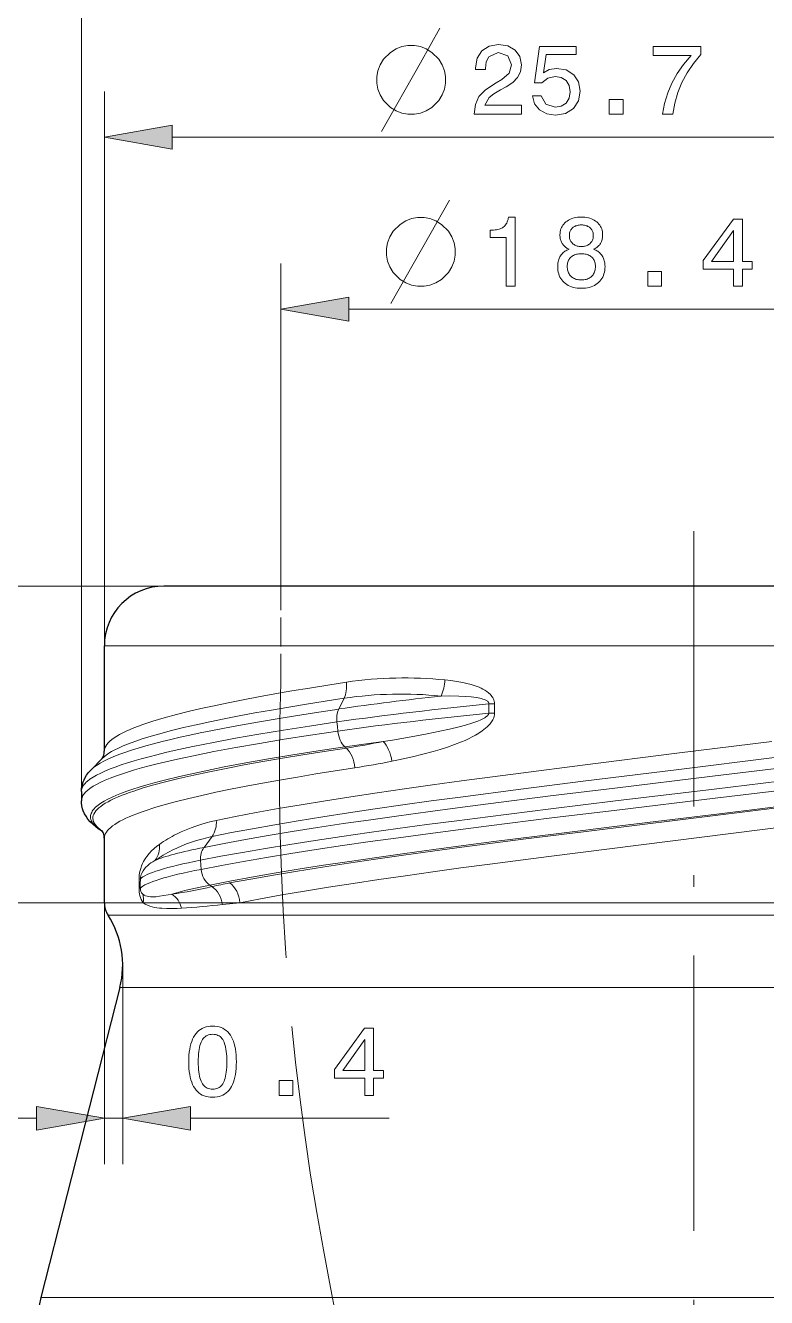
# Model space of a CAD drawing. Extents: x 0 to 420, y 0 to 594.
# Drawn here: x 310.2 to 342.5, y 472.5 to 527.9 of the extents above; entities that cross this region are included whole.
import ezdxf

# ---------------------------------------------------------------- set-up
doc = ezdxf.new("R2010")
doc.units = 0
doc.linetypes.add('DASHDOT', pattern=[18.5, 12, -3, 0.5, -3])
doc.linetypes.add('DASHED', pattern=[15, 12, -3])

msp = doc.modelspace()

# ---------------------------------------------------------------- linework, layer by layer
at = {"lineweight": 13}
for p, q in [((312.641, 494.344), (312.641, 533.226)), ((313.642, 500.901), (313.642, 525.061)), ((316.596, 523.061), (362.088, 523.061)), ((324.296, 515.565), (354.388, 515.565)), ((316.242, 503.501), (273.642, 503.501)), ((316.242, 503.501), (281.128, 503.501)), ((316.242, 503.501), (288.063, 503.501)), ((365.042, 500.901), (316.788, 500.901)), ((319.554, 489.701), (288.063, 489.701)), ((348.507, 489.701), (319.554, 489.701)), ((364.882, 489.158), (316.928, 489.158)), ((364.366, 485.998), (317.381, 485.998)), ((367.817, 472.491), (314.352, 472.491))]:
    msp.add_line(p, q, dxfattribs=at)
at = {"lineweight": 13, "ltscale": 0.351588}
msp.add_line((321.342, 503.501), (321.342, 517.565), dxfattribs=at)
at = {"linetype": 'DASHDOT', "lineweight": 13}
msp.add_line((339.342, 505.898), (339.342, 461.373), dxfattribs=at)
at = {"lineweight": 30, "ltscale": 0.070696}
msp.add_line((319.07, 503.501), (316.242, 503.501), dxfattribs=at)
at = {"lineweight": 30}
msp.add_line((362.442, 503.501), (319.07, 503.501), dxfattribs=at)
at = {"linetype": 'DASHED', "lineweight": 13, "ltscale": 0.105308}
msp.add_line((321.342, 499.289), (321.342, 503.501), dxfattribs=at)
at = {"lineweight": 13, "ltscale": 0.078654}
msp.add_line((316.788, 500.901), (313.642, 500.901), dxfattribs=at)
at = {"lineweight": 30, "ltscale": 0.114937}
msp.add_line((313.642, 496.304), (313.642, 500.901), dxfattribs=at)
at = {"lineweight": 13, "ltscale": 0.013071}
msp.add_line((324.093, 498.61), (323.862, 498.141), dxfattribs=at)
at = {"lineweight": 13, "ltscale": 0.006232}
msp.add_line((330.652, 498.366), (330.403, 498.365), dxfattribs=at)
at = {"lineweight": 13, "ltscale": 0.005021}
msp.add_line((330.403, 498.365), (330.404, 498.164), dxfattribs=at)
at = {"lineweight": 13, "ltscale": 0.00502}
for p, q in [((330.404, 498.164), (330.405, 497.963)), ((315.155, 490.533), (315.155, 490.332))]:
    msp.add_line(p, q, dxfattribs=at)
at = {"lineweight": 13, "ltscale": 0.006233}
msp.add_line((330.655, 497.965), (330.405, 497.963), dxfattribs=at)
at = {"lineweight": 13, "ltscale": 0.005015}
msp.add_line((330.652, 498.366), (330.653, 498.166), dxfattribs=at)
at = {"lineweight": 13, "ltscale": 0.005014}
msp.add_line((330.653, 498.166), (330.655, 497.965), dxfattribs=at)
at = {"lineweight": 13, "ltscale": 0.004987}
msp.add_line((323.781, 497.58), (323.801, 497.381), dxfattribs=at)
at = {"lineweight": 13, "ltscale": 0.004986}
msp.add_line((323.801, 497.381), (323.821, 497.183), dxfattribs=at)
at = {"lineweight": 13, "ltscale": 0.002229}
msp.add_line((324.125, 496.495), (324.192, 496.436), dxfattribs=at)
at = {"lineweight": 30, "ltscale": 0.016968}
msp.add_line((313.542, 495.981), (313.065, 495.497), dxfattribs=at)
at = {"lineweight": 30, "ltscale": 0.005035}
msp.add_line((312.641, 494.545), (312.641, 494.344), dxfattribs=at)
at = {"lineweight": 30, "ltscale": 0.005034}
msp.add_line((312.641, 494.344), (312.641, 494.143), dxfattribs=at)
at = {"lineweight": 30, "ltscale": 0.070287}
msp.add_line((313.642, 489.701), (313.642, 492.512), dxfattribs=at)
at = {"lineweight": 13, "ltscale": 0.014607}
msp.add_line((318.335, 492.58), (317.986, 492.111), dxfattribs=at)
at = {"lineweight": 13, "ltscale": 0.004975}
for p, q in [((317.838, 491.55), (317.852, 491.351)), ((317.852, 491.351), (317.867, 491.153))]:
    msp.add_line(p, q, dxfattribs=at)
at = {"lineweight": 13, "ltscale": 0.005019}
msp.add_line((315.156, 490.734), (315.155, 490.533), dxfattribs=at)
at = {"lineweight": 13, "ltscale": 0.001375}
msp.add_line((315.211, 490.732), (315.156, 490.734), dxfattribs=at)
at = {"lineweight": 13, "ltscale": 0.005025}
for p, q in [((315.211, 490.732), (315.21, 490.531)), ((315.21, 490.531), (315.21, 490.33))]:
    msp.add_line(p, q, dxfattribs=at)
at = {"lineweight": 13, "ltscale": 0.001374}
msp.add_line((315.21, 490.33), (315.155, 490.332), dxfattribs=at)
at = {"lineweight": 13, "ltscale": 0.002807}
msp.add_line((318.241, 490.465), (318.334, 490.403), dxfattribs=at)
at = {"lineweight": 13, "ltscale": 0.284917}
msp.add_line((313.642, 489.701), (313.642, 478.304), dxfattribs=at)
at = {"lineweight": 13, "ltscale": 0.042239}
msp.add_line((315.332, 489.701), (313.642, 489.701), dxfattribs=at)
at = {"lineweight": 13, "ltscale": 0.00415}
msp.add_line((316.585, 490.076), (316.423, 490.043), dxfattribs=at)
at = {"lineweight": 13, "ltscale": 0.019123}
msp.add_line((318.793, 489.622), (319.554, 489.701), dxfattribs=at)
at = {"lineweight": 13, "ltscale": 0.078164}
msp.add_line((316.928, 489.158), (313.802, 489.158), dxfattribs=at)
at = {"lineweight": 13, "ltscale": 0.004728}
msp.add_line((317.005, 489.459), (316.816, 489.45), dxfattribs=at)
at = {"lineweight": 13, "ltscale": 0.217094}
msp.add_line((314.442, 486.988), (314.442, 478.304), dxfattribs=at)
at = {"lineweight": 30, "ltscale": 0.348514}
msp.add_line((314.317, 485.998), (310.866, 472.491), dxfattribs=at)
at = {"lineweight": 13, "ltscale": 0.076586}
msp.add_line((317.381, 485.998), (314.317, 485.998), dxfattribs=at)
at = {"lineweight": 13, "ltscale": 0.05114}
msp.add_line((308.642, 480.304), (310.688, 480.304), dxfattribs=at)
at = {"lineweight": 13, "ltscale": 0.02}
msp.add_line((313.642, 480.304), (314.442, 480.304), dxfattribs=at)
at = {"lineweight": 13, "ltscale": 0.216573}
msp.add_line((317.396, 480.304), (326.059, 480.304), dxfattribs=at)
at = {"lineweight": 13, "ltscale": 0.087148}
msp.add_line((314.352, 472.491), (310.866, 472.491), dxfattribs=at)
at = {"lineweight": 13}
for points in [[(325.717, 523.311), (327.417, 526.311), (328.267, 527.811)], [(326.138, 515.815), (327.838, 518.815), (328.688, 520.315)], [(324.198, 499.312), (323.378, 499.184), (322.584, 499.056), (321.816, 498.928), (321.077, 498.8), (320.368, 498.671), (319.689, 498.543), (319.042, 498.415), (318.427, 498.287), (317.846, 498.159), (317.299, 498.031), (316.788, 497.903)], [(328.492, 499.411), (328.751, 499.384), (329.013, 499.347), (329.275, 499.299), (329.45, 499.259), (329.626, 499.212), (329.801, 499.156), (329.976, 499.088), (330.062, 499.049), (330.148, 499.006), (330.232, 498.957), (330.314, 498.903), (330.394, 498.841), (330.47, 498.771), (330.506, 498.731), (330.539, 498.689), (330.571, 498.642), (330.598, 498.593), (330.621, 498.54), (330.638, 498.484), (330.648, 498.426), (330.652, 498.366)], [(324.093, 498.61), (323.262, 498.482), (322.456, 498.354), (321.678, 498.226), (320.928, 498.098), (320.208, 497.969), (319.519, 497.841), (318.862, 497.713), (318.237, 497.585), (317.647, 497.457), (317.091, 497.329), (316.571, 497.201)], [(328.319, 498.708), (328.707, 498.712), (329.095, 498.706), (329.405, 498.69), (329.635, 498.669), (329.86, 498.639), (330.006, 498.611), (330.077, 498.594), (330.146, 498.574), (330.211, 498.551), (330.272, 498.524), (330.326, 498.493), (330.349, 498.475), (330.37, 498.455), (330.385, 498.435), (330.397, 498.412), (330.403, 498.389), (330.403, 498.365)], [(323.862, 498.141), (322.62, 497.952), (321.436, 497.763), (320.315, 497.573), (319.261, 497.384), (318.278, 497.195), (317.823, 497.102), (317.369, 497.006), (316.952, 496.914), (316.536, 496.817), (316.16, 496.725), (315.784, 496.628), (315.448, 496.537), (315.114, 496.44), (314.82, 496.348), (314.528, 496.251), (314.277, 496.16), (314.029, 496.062), (313.822, 495.972), (313.618, 495.874), (313.454, 495.785), (313.296, 495.685), (313.176, 495.597), (313.119, 495.548), (313.065, 495.497)], [(316.788, 497.903), (316.251, 497.758), (315.762, 497.612), (315.542, 497.541), (315.322, 497.467), (315.126, 497.396), (314.932, 497.321), (314.761, 497.251), (314.592, 497.176), (314.446, 497.106), (314.303, 497.03), (314.182, 496.961), (314.066, 496.885), (313.971, 496.815), (313.881, 496.74), (313.811, 496.67), (313.748, 496.594), (313.703, 496.524), (313.669, 496.449), (313.649, 496.377), (313.642, 496.304)], [(330.405, 497.963), (330.398, 497.932), (330.383, 497.903), (330.364, 497.877), (330.338, 497.848), (330.278, 497.8), (330.225, 497.764), (330.17, 497.732), (330.05, 497.673), (329.924, 497.619), (329.794, 497.569), (329.66, 497.523), (329.388, 497.439), (329.112, 497.364), (328.693, 497.261), (328.273, 497.169), (327.713, 497.057), (327.019, 496.93), (326.199, 496.79), (325.796, 496.725)], [(330.655, 497.965), (330.65, 497.893), (330.636, 497.823), (330.614, 497.754), (330.571, 497.663), (330.518, 497.578), (330.459, 497.502), (330.396, 497.431), (330.33, 497.366), (330.261, 497.305), (330.119, 497.195), (329.973, 497.096), (329.823, 497.006), (329.672, 496.923), (329.52, 496.847), (329.366, 496.776), (329.212, 496.709), (328.904, 496.588), (328.595, 496.479), (328.286, 496.38), (327.979, 496.29), (327.522, 496.167), (327.069, 496.057), (326.472, 495.926), (326.177, 495.866)], [(323.781, 497.58), (322.592, 497.401), (321.456, 497.222), (320.376, 497.043), (319.355, 496.864), (318.397, 496.685), (317.505, 496.507), (317.093, 496.419), (316.682, 496.328), (316.305, 496.241), (315.929, 496.149), (315.589, 496.062), (315.25, 495.971), (314.947, 495.884), (314.646, 495.793), (314.381, 495.706), (314.119, 495.614), (313.893, 495.528), (313.67, 495.436), (313.484, 495.351), (313.301, 495.258), (313.154, 495.173), (313.013, 495.08), (312.906, 494.996), (312.855, 494.95), (312.807, 494.901), (312.771, 494.86), (312.738, 494.817), (312.708, 494.772), (312.683, 494.723), (312.661, 494.666), (312.647, 494.607), (312.641, 494.545)], [(323.821, 497.183), (322.628, 497.004), (321.488, 496.824), (320.404, 496.645), (319.38, 496.466), (318.419, 496.287), (317.524, 496.108), (317.11, 496.02), (316.697, 495.929), (316.319, 495.841), (315.942, 495.75), (315.6, 495.663), (315.26, 495.571), (314.956, 495.484), (314.654, 495.392), (314.388, 495.306), (314.124, 495.213), (313.898, 495.128), (313.674, 495.035), (313.487, 494.95), (313.304, 494.856), (313.156, 494.772), (313.014, 494.678), (312.906, 494.594), (312.856, 494.548), (312.807, 494.499), (312.771, 494.458), (312.738, 494.415), (312.708, 494.369), (312.683, 494.321), (312.66, 494.264), (312.646, 494.204), (312.641, 494.142)], [(316.572, 497.201), (315.999, 497.048), (315.739, 496.974), (315.48, 496.896), (315.247, 496.821), (315.016, 496.743), (314.81, 496.669), (314.607, 496.59), (314.429, 496.516), (314.254, 496.438), (314.105, 496.364), (313.958, 496.285), (313.837, 496.212), (313.72, 496.132), (313.627, 496.06), (313.541, 495.98)], [(324.125, 496.495), (322.967, 496.319), (321.859, 496.143), (320.804, 495.967), (319.806, 495.791), (318.867, 495.615), (317.99, 495.439), (317.178, 495.263), (316.806, 495.177), (316.434, 495.087), (316.096, 495.001), (315.759, 494.911), (315.456, 494.826), (315.155, 494.736), (314.889, 494.65), (314.625, 494.56), (314.396, 494.475), (314.169, 494.384), (313.977, 494.3), (313.789, 494.209), (313.635, 494.125), (313.486, 494.034), (313.369, 493.951), (313.26, 493.858), (313.181, 493.775), (313.146, 493.73), (313.114, 493.683), (313.089, 493.638), (313.068, 493.592), (313.055, 493.55), (313.045, 493.507), (313.041, 493.449), (313.044, 493.39), (313.056, 493.332), (313.07, 493.291), (313.088, 493.252), (313.115, 493.203), (313.146, 493.157), (313.184, 493.109), (313.225, 493.064), (313.315, 492.981), (313.435, 492.889), (313.562, 492.806)], [(324.192, 496.436), (323.229, 496.29), (322.299, 496.143), (321.405, 495.996), (320.549, 495.85), (319.733, 495.703), (318.958, 495.556), (318.226, 495.41), (317.538, 495.263), (316.896, 495.117), (316.301, 494.97)], [(318.522, 493.282), (319.365, 493.455), (320.265, 493.627), (321.221, 493.8), (322.229, 493.972), (323.287, 494.145), (324.391, 494.318), (325.539, 494.49), (326.726, 494.662), (327.949, 494.835), (329.206, 495.007), (331.802, 495.351), (334.485, 495.695), (338.604, 496.211), (342.741, 496.728)], [(344.385, 495.728), (340.148, 495.212), (335.89, 494.696), (333.094, 494.353), (330.369, 494.008), (329.043, 493.836), (327.746, 493.664), (326.482, 493.492), (325.256, 493.319), (324.069, 493.147), (322.927, 492.975), (321.831, 492.802), (320.787, 492.629), (319.796, 492.457), (318.861, 492.284), (317.986, 492.111)], [(318.335, 492.58), (319.19, 492.753), (320.104, 492.925), (321.074, 493.098), (322.097, 493.271), (323.17, 493.443), (324.29, 493.616), (325.453, 493.788), (326.656, 493.96), (327.895, 494.133), (329.168, 494.305), (331.796, 494.649), (334.512, 494.993), (338.679, 495.509), (342.863, 496.026)], [(324.564, 495.578), (323.701, 495.444), (322.865, 495.311), (322.058, 495.178), (321.28, 495.044), (320.535, 494.911), (319.821, 494.778), (319.142, 494.644), (318.498, 494.511), (317.891, 494.378), (317.32, 494.245), (316.788, 494.111)], [(344.497, 495.167), (340.224, 494.651), (335.928, 494.135), (333.106, 493.791), (330.354, 493.447), (329.015, 493.275), (327.705, 493.103), (326.429, 492.93), (325.189, 492.758), (323.99, 492.586), (322.835, 492.413), (321.728, 492.241), (320.671, 492.068), (319.669, 491.895), (318.723, 491.723), (317.838, 491.55)], [(313.539, 492.827), (313.454, 492.891), (313.372, 492.961), (313.308, 493.025), (313.25, 493.095), (313.208, 493.159), (313.174, 493.229), (313.154, 493.295), (313.144, 493.363), (313.146, 493.43), (313.16, 493.497), (313.186, 493.566), (313.221, 493.63), (313.272, 493.7), (313.329, 493.764), (313.403, 493.834), (313.482, 493.898), (313.579, 493.968), (313.68, 494.032), (313.801, 494.102), (313.924, 494.166), (314.067, 494.235), (314.212, 494.3), (314.377, 494.369), (314.544, 494.434), (314.731, 494.503), (314.92, 494.568), (315.338, 494.702), (315.799, 494.836), (316.301, 494.97)], [(344.546, 494.77), (340.273, 494.254), (335.977, 493.738), (333.154, 493.394), (330.401, 493.05), (329.061, 492.878), (327.75, 492.706), (326.472, 492.534), (325.231, 492.361), (324.031, 492.189), (322.874, 492.016), (321.765, 491.844), (320.707, 491.671), (319.702, 491.498), (318.755, 491.326), (317.867, 491.153)], [(313.642, 492.512), (313.648, 492.58), (313.664, 492.646), (313.693, 492.714), (313.731, 492.779), (313.784, 492.848), (313.842, 492.912), (313.918, 492.981), (313.998, 493.045), (314.096, 493.114), (314.198, 493.178), (314.318, 493.247), (314.441, 493.312), (314.583, 493.38), (314.727, 493.445), (314.891, 493.513), (315.056, 493.578), (315.241, 493.646), (315.427, 493.711), (315.84, 493.845), (316.294, 493.978), (316.788, 494.111)], [(344.555, 494.082), (340.348, 493.566), (336.115, 493.051), (333.333, 492.707), (330.618, 492.363), (329.296, 492.191), (328.003, 492.018), (326.742, 491.846), (325.517, 491.674), (324.332, 491.501), (323.19, 491.329), (322.095, 491.156), (321.049, 490.984), (320.056, 490.811), (319.119, 490.638), (318.241, 490.465)], [(343.092, 493.843), (338.863, 493.325), (334.646, 492.807), (331.896, 492.462), (329.232, 492.116), (327.942, 491.943), (326.685, 491.771), (325.464, 491.598), (324.284, 491.425), (323.148, 491.252), (322.058, 491.079), (321.019, 490.906), (320.034, 490.733), (319.104, 490.56)], [(343.709, 493.058), (339.687, 492.555), (335.657, 492.052), (333.015, 491.717), (330.441, 491.381), (329.189, 491.213), (327.965, 491.045), (326.771, 490.877), (325.612, 490.709), (324.491, 490.541), (323.411, 490.373), (322.374, 490.205), (321.383, 490.037), (320.443, 489.869), (319.554, 489.701)], [(316.044, 492.243), (315.928, 492.158), (315.814, 492.065), (315.704, 491.962), (315.598, 491.849), (315.496, 491.721), (315.447, 491.65), (315.399, 491.575), (315.352, 491.492), (315.308, 491.402), (315.265, 491.302), (315.226, 491.189), (315.192, 491.06), (315.166, 490.908), (315.158, 490.821), (315.156, 490.734)], [(315.84, 491.54), (315.754, 491.488), (315.671, 491.433), (315.593, 491.375), (315.52, 491.313), (315.451, 491.245), (315.386, 491.172), (315.327, 491.089), (315.275, 490.993), (315.251, 490.936), (315.232, 490.877), (315.217, 490.806), (315.211, 490.732)], [(316.423, 490.043), (316.232, 490.008), (316.051, 489.979), (315.882, 489.96), (315.802, 489.955), (315.722, 489.953), (315.647, 489.956), (315.573, 489.965), (315.503, 489.979), (315.435, 490.001), (315.371, 490.032), (315.314, 490.072)], [(316.816, 489.45), (316.588, 489.443), (316.365, 489.444), (316.146, 489.455), (316.039, 489.465), (315.932, 489.479), (315.827, 489.498), (315.723, 489.522), (315.62, 489.554), (315.52, 489.593), (315.423, 489.642), (315.332, 489.701)]]:
    msp.add_lwpolyline(points, dxfattribs=at)
for points in [[(327.167, 527.061), (326.867, 527.061), (326.617, 527.011), (326.367, 526.911), (326.117, 526.761), (325.817, 526.461), (325.667, 526.211), (325.567, 525.961), (325.517, 525.711), (325.517, 525.411), (325.567, 525.161), (325.667, 524.911), (325.817, 524.661), (326.117, 524.361), (326.367, 524.211), (326.617, 524.111), (326.867, 524.061), (327.167, 524.061), (327.417, 524.111), (327.667, 524.211), (327.917, 524.361), (328.217, 524.661), (328.367, 524.911), (328.467, 525.161), (328.517, 525.411), (328.517, 525.711), (328.467, 525.961), (328.367, 526.211), (328.217, 526.461), (327.917, 526.761), (327.667, 526.911), (327.417, 527.011)], [(329.765, 524.061), (329.765, 524.074), (329.817, 524.49), (329.973, 524.831), (330.265, 525.134), (330.724, 525.433), (330.967, 525.572), (331.286, 525.854), (331.387, 526.221), (331.231, 526.609), (330.815, 526.757), (330.406, 526.569), (330.294, 526.346), (330.256, 526.053), (330.256, 526.017), (329.822, 526.017), (329.822, 526.079), (329.889, 526.503), (330.093, 526.828), (330.412, 527.035), (330.828, 527.104), (331.23, 527.043), (331.547, 526.858), (331.753, 526.573), (331.822, 526.21), (331.781, 525.919), (331.658, 525.667), (331.452, 525.449), (331.16, 525.263), (330.919, 525.134), (330.622, 524.955), (330.422, 524.793), (330.224, 524.452), (331.822, 524.452), (331.822, 524.061)], [(332.3, 524.868), (332.691, 524.868), (332.885, 524.498), (333.288, 524.365), (333.558, 524.411), (333.77, 524.55), (333.906, 524.765), (333.952, 525.038), (333.907, 525.315), (333.772, 525.53), (333.561, 525.667), (333.288, 525.713), (332.971, 525.643), (332.72, 525.434), (332.387, 525.434), (332.616, 527.017), (334.213, 527.017), (334.213, 526.67), (332.9, 526.67), (332.781, 525.866), (333.037, 526.011), (333.358, 526.061), (333.776, 525.993), (334.104, 525.788), (334.316, 525.472), (334.387, 525.072), (334.312, 524.646), (334.089, 524.309), (333.746, 524.09), (333.313, 524.017), (332.926, 524.076), (332.61, 524.252), (332.393, 524.523)], [(337.978, 524.061), (338.066, 524.537), (338.201, 524.99), (338.381, 525.421), (338.611, 525.835), (338.892, 526.236), (339.226, 526.626), (337.561, 526.626), (337.561, 527.017), (339.648, 527.017), (339.648, 526.661), (339.325, 526.277), (339.05, 525.874), (338.822, 525.451), (338.641, 525.009), (338.508, 524.546), (338.421, 524.061)], [(335.648, 524.061), (335.648, 524.713), (336.256, 524.713), (336.256, 524.061)], [(316.596, 523.582), (313.642, 523.061), (316.596, 522.54)], [(327.588, 519.565), (327.288, 519.565), (327.038, 519.515), (326.788, 519.415), (326.538, 519.265), (326.238, 518.965), (326.088, 518.715), (325.988, 518.465), (325.938, 518.215), (325.938, 517.915), (325.988, 517.665), (326.088, 517.415), (326.238, 517.165), (326.538, 516.865), (326.788, 516.715), (327.038, 516.615), (327.288, 516.565), (327.588, 516.565), (327.838, 516.615), (328.088, 516.715), (328.338, 516.865), (328.638, 517.165), (328.788, 517.415), (328.888, 517.665), (328.938, 517.915), (328.938, 518.215), (328.888, 518.465), (328.788, 518.715), (328.638, 518.965), (328.338, 519.265), (328.088, 519.415), (327.838, 519.515)], [(331.161, 516.565), (331.161, 518.698), (330.461, 518.698), (330.461, 519.004), (330.536, 519.006), (330.607, 519.011), (330.674, 519.019), (330.738, 519.03), (330.797, 519.042), (330.852, 519.058), (330.904, 519.076), (330.951, 519.097), (330.995, 519.12), (331.034, 519.146), (331.07, 519.175), (331.103, 519.207), (331.133, 519.243), (331.16, 519.281), (331.184, 519.323), (331.206, 519.369), (331.224, 519.417), (331.239, 519.47), (331.251, 519.525), (331.26, 519.583), (331.553, 519.583), (331.553, 516.565)], [(333.899, 518.179), (333.861, 518.198), (333.824, 518.218), (333.789, 518.24), (333.757, 518.262), (333.726, 518.286), (333.697, 518.312), (333.67, 518.338), (333.646, 518.366), (333.623, 518.396), (333.602, 518.426), (333.583, 518.458), (333.566, 518.491), (333.552, 518.526), (333.539, 518.562), (333.528, 518.6), (333.519, 518.639), (333.512, 518.68), (333.507, 518.722), (333.504, 518.765), (333.503, 518.81), (333.506, 518.877), (333.513, 518.942), (333.526, 519.004), (333.544, 519.064), (333.568, 519.121), (333.596, 519.176), (333.63, 519.228), (333.668, 519.277), (333.712, 519.324), (333.761, 519.368), (333.814, 519.409), (333.871, 519.446), (333.93, 519.478), (333.993, 519.506), (334.059, 519.53), (334.128, 519.549), (334.2, 519.564), (334.275, 519.575), (334.353, 519.581), (334.435, 519.583), (334.517, 519.581), (334.595, 519.575), (334.671, 519.564), (334.743, 519.549), (334.812, 519.53), (334.878, 519.506), (334.94, 519.478), (334.999, 519.446), (335.056, 519.409), (335.108, 519.368), (335.157, 519.324), (335.201, 519.277), (335.239, 519.228), (335.272, 519.176), (335.3, 519.121), (335.324, 519.064), (335.341, 519.004), (335.354, 518.942), (335.362, 518.877), (335.365, 518.81), (335.364, 518.765), (335.361, 518.721), (335.356, 518.679), (335.349, 518.638), (335.34, 518.598), (335.33, 518.561), (335.317, 518.524), (335.302, 518.489), (335.286, 518.456), (335.268, 518.424), (335.247, 518.393), (335.225, 518.364), (335.2, 518.336), (335.173, 518.31), (335.145, 518.285), (335.114, 518.261), (335.081, 518.239), (335.046, 518.218), (335.009, 518.198), (334.97, 518.179), (335.018, 518.16), (335.064, 518.138), (335.107, 518.115), (335.148, 518.089), (335.187, 518.062), (335.223, 518.032), (335.256, 518.001), (335.287, 517.968), (335.316, 517.932), (335.342, 517.895), (335.366, 517.856), (335.388, 517.815), (335.406, 517.772), (335.423, 517.727), (335.436, 517.681), (335.448, 517.633), (335.457, 517.584), (335.463, 517.533), (335.467, 517.479), (335.468, 517.425), (335.465, 517.34), (335.457, 517.259), (335.443, 517.181), (335.423, 517.107), (335.398, 517.036), (335.367, 516.969), (335.331, 516.905), (335.289, 516.845), (335.242, 516.788), (335.188, 516.735), (335.131, 516.686), (335.069, 516.643), (335.003, 516.604), (334.934, 516.571), (334.86, 516.542), (334.783, 516.519), (334.702, 516.501), (334.617, 516.488), (334.528, 516.481), (334.435, 516.478), (334.342, 516.481), (334.253, 516.488), (334.168, 516.501), (334.087, 516.519), (334.009, 516.542), (333.936, 516.571), (333.867, 516.604), (333.801, 516.643), (333.74, 516.686), (333.682, 516.735), (333.629, 516.788), (333.582, 516.845), (333.54, 516.905), (333.504, 516.969), (333.473, 517.036), (333.448, 517.107), (333.429, 517.181), (333.415, 517.259), (333.407, 517.34), (333.404, 517.425), (333.405, 517.479), (333.409, 517.533), (333.415, 517.584), (333.424, 517.633), (333.435, 517.681), (333.449, 517.727), (333.465, 517.772), (333.484, 517.815), (333.505, 517.856), (333.529, 517.895), (333.556, 517.932), (333.584, 517.968), (333.615, 518.001), (333.649, 518.032), (333.685, 518.062), (333.723, 518.089), (333.763, 518.115), (333.806, 518.138), (333.852, 518.16)], [(341.069, 516.565), (341.069, 517.307), (339.752, 517.307), (339.752, 517.686), (341.065, 519.497), (341.457, 519.497), (341.457, 517.652), (341.885, 517.652), (341.885, 517.307), (341.457, 517.307), (341.457, 516.565)], [(333.914, 518.776), (333.915, 518.734), (333.92, 518.693), (333.927, 518.655), (333.937, 518.617), (333.95, 518.582), (333.965, 518.548), (333.984, 518.516), (334.005, 518.486), (334.029, 518.457), (334.056, 518.43), (334.086, 518.405), (334.117, 518.383), (334.15, 518.364), (334.185, 518.347), (334.222, 518.332), (334.261, 518.32), (334.302, 518.311), (334.344, 518.305), (334.389, 518.301), (334.435, 518.3), (334.481, 518.301), (334.526, 518.305), (334.569, 518.311), (334.61, 518.32), (334.649, 518.332), (334.686, 518.347), (334.721, 518.364), (334.755, 518.383), (334.786, 518.405), (334.815, 518.43), (334.842, 518.457), (334.867, 518.486), (334.888, 518.516), (334.906, 518.548), (334.922, 518.582), (334.935, 518.617), (334.945, 518.655), (334.952, 518.693), (334.956, 518.734), (334.958, 518.776), (334.956, 518.818), (334.952, 518.858), (334.945, 518.897), (334.935, 518.933), (334.923, 518.968), (334.908, 519.001), (334.889, 519.032), (334.869, 519.061), (334.845, 519.089), (334.818, 519.114), (334.79, 519.138), (334.759, 519.159), (334.726, 519.177), (334.69, 519.193), (334.653, 519.207), (334.614, 519.218), (334.572, 519.227), (334.528, 519.233), (334.483, 519.237), (334.435, 519.238), (334.387, 519.237), (334.342, 519.233), (334.299, 519.227), (334.257, 519.218), (334.218, 519.207), (334.181, 519.193), (334.146, 519.177), (334.113, 519.159), (334.082, 519.138), (334.053, 519.114), (334.027, 519.089), (334.003, 519.061), (333.982, 519.032), (333.964, 519.001), (333.949, 518.968), (333.936, 518.933), (333.927, 518.897), (333.92, 518.858), (333.915, 518.818)], [(340.114, 517.652), (341.069, 517.652), (341.069, 518.995)], [(333.819, 517.433), (333.821, 517.379), (333.826, 517.328), (333.834, 517.279), (333.846, 517.232), (333.861, 517.188), (333.879, 517.146), (333.9, 517.106), (333.925, 517.068), (333.953, 517.033), (333.985, 517), (334.019, 516.97), (334.056, 516.943), (334.095, 516.919), (334.136, 516.898), (334.18, 516.88), (334.226, 516.866), (334.275, 516.855), (334.326, 516.847), (334.379, 516.842), (334.435, 516.841), (334.491, 516.842), (334.545, 516.847), (334.596, 516.855), (334.645, 516.866), (334.691, 516.88), (334.735, 516.898), (334.777, 516.919), (334.816, 516.943), (334.853, 516.97), (334.887, 517), (334.918, 517.033), (334.947, 517.068), (334.971, 517.106), (334.993, 517.146), (335.011, 517.188), (335.026, 517.232), (335.038, 517.279), (335.046, 517.328), (335.051, 517.379), (335.052, 517.433), (335.051, 517.483), (335.046, 517.531), (335.038, 517.577), (335.026, 517.62), (335.011, 517.662), (334.993, 517.701), (334.972, 517.738), (334.947, 517.773), (334.919, 517.806), (334.888, 517.837), (334.854, 517.865), (334.817, 517.89), (334.778, 517.913), (334.737, 517.932), (334.693, 517.948), (334.646, 517.962), (334.597, 517.972), (334.545, 517.979), (334.491, 517.984), (334.435, 517.985), (334.379, 517.984), (334.325, 517.979), (334.274, 517.972), (334.225, 517.962), (334.179, 517.948), (334.135, 517.932), (334.093, 517.913), (334.054, 517.89), (334.018, 517.865), (333.984, 517.837), (333.952, 517.806), (333.924, 517.773), (333.9, 517.738), (333.878, 517.701), (333.86, 517.662), (333.846, 517.62), (333.834, 517.577), (333.826, 517.531), (333.821, 517.483)], [(337.336, 516.565), (337.336, 517.208), (337.932, 517.208), (337.932, 516.565)], [(324.296, 516.085), (321.342, 515.565), (324.296, 515.044)], [(317.32, 482.767), (317.323, 482.916), (317.331, 483.057), (317.344, 483.191), (317.363, 483.318), (317.387, 483.438), (317.416, 483.55), (317.45, 483.655), (317.49, 483.752), (317.535, 483.843), (317.586, 483.926), (317.641, 484.001), (317.702, 484.069), (317.767, 484.129), (317.837, 484.18), (317.912, 484.224), (317.992, 484.26), (318.077, 484.288), (318.166, 484.307), (318.26, 484.319), (318.36, 484.323), (318.46, 484.319), (318.555, 484.308), (318.645, 484.288), (318.729, 484.26), (318.809, 484.225), (318.884, 484.181), (318.954, 484.13), (319.019, 484.071), (319.079, 484.004), (319.134, 483.929), (319.184, 483.846), (319.229, 483.756), (319.268, 483.659), (319.302, 483.554), (319.331, 483.442), (319.355, 483.322), (319.373, 483.194), (319.386, 483.059), (319.394, 482.917), (319.397, 482.767), (319.394, 482.618), (319.386, 482.476), (319.373, 482.342), (319.355, 482.215), (319.331, 482.095), (319.302, 481.983), (319.268, 481.879), (319.229, 481.782), (319.184, 481.692), (319.134, 481.61), (319.079, 481.536), (319.019, 481.469), (318.954, 481.41), (318.884, 481.359), (318.809, 481.316), (318.729, 481.281), (318.645, 481.253), (318.555, 481.234), (318.46, 481.222), (318.36, 481.218), (318.26, 481.222), (318.166, 481.234), (318.077, 481.253), (317.992, 481.281), (317.912, 481.316), (317.837, 481.36), (317.767, 481.411), (317.702, 481.47), (317.641, 481.537), (317.586, 481.612), (317.535, 481.695), (317.49, 481.784), (317.45, 481.882), (317.416, 481.986), (317.387, 482.098), (317.363, 482.217), (317.344, 482.344), (317.331, 482.478), (317.323, 482.619)], [(324.994, 481.304), (324.994, 482.046), (323.677, 482.046), (323.677, 482.426), (324.99, 484.237), (325.382, 484.237), (325.382, 482.392), (325.81, 482.392), (325.81, 482.046), (325.382, 482.046), (325.382, 481.304)], [(317.733, 482.767), (317.735, 482.647), (317.74, 482.533), (317.747, 482.425), (317.758, 482.325), (317.771, 482.231), (317.788, 482.143), (317.808, 482.062), (317.831, 481.988), (317.856, 481.921), (317.885, 481.86), (317.917, 481.805), (317.953, 481.756), (317.992, 481.713), (318.034, 481.676), (318.08, 481.644), (318.129, 481.618), (318.181, 481.598), (318.237, 481.584), (318.297, 481.575), (318.36, 481.572), (318.423, 481.575), (318.482, 481.583), (318.539, 481.598), (318.591, 481.618), (318.64, 481.643), (318.686, 481.675), (318.728, 481.712), (318.766, 481.754), (318.801, 481.803), (318.833, 481.857), (318.861, 481.917), (318.886, 481.984), (318.909, 482.058), (318.928, 482.139), (318.944, 482.227), (318.958, 482.321), (318.968, 482.422), (318.976, 482.531), (318.98, 482.646), (318.982, 482.767), (318.98, 482.89), (318.976, 483.005), (318.968, 483.113), (318.958, 483.215), (318.944, 483.31), (318.928, 483.398), (318.909, 483.479), (318.886, 483.553), (318.861, 483.62), (318.833, 483.68), (318.801, 483.734), (318.766, 483.783), (318.728, 483.825), (318.686, 483.862), (318.64, 483.894), (318.591, 483.919), (318.539, 483.939), (318.482, 483.954), (318.423, 483.962), (318.36, 483.965), (318.297, 483.962), (318.237, 483.953), (318.181, 483.939), (318.129, 483.919), (318.08, 483.893), (318.034, 483.861), (317.992, 483.824), (317.953, 483.781), (317.917, 483.732), (317.885, 483.677), (317.856, 483.616), (317.831, 483.549), (317.808, 483.474), (317.788, 483.393), (317.771, 483.306), (317.758, 483.212), (317.747, 483.111), (317.74, 483.003), (317.735, 482.888)], [(324.039, 482.392), (324.994, 482.392), (324.994, 483.735)], [(321.261, 481.304), (321.261, 481.947), (321.857, 481.947), (321.857, 481.304)], [(310.688, 479.783), (313.642, 480.304), (310.688, 480.825)], [(317.396, 480.825), (314.442, 480.304), (317.396, 479.783)]]:
    msp.add_lwpolyline(points, close=True, dxfattribs=at)
at = {"lineweight": 30}
for points in [[(312.641, 494.545), (312.648, 494.667), (312.664, 494.777), (312.687, 494.871), (312.718, 494.967), (312.757, 495.062), (312.806, 495.158), (312.865, 495.253), (312.957, 495.377), (313.065, 495.497)], [(313.558, 492.808), (313.378, 492.926), (313.25, 493.022), (313.134, 493.122), (313.024, 493.231), (312.926, 493.348), (312.843, 493.465), (312.782, 493.572), (312.725, 493.698), (312.693, 493.791), (312.661, 493.924), (312.644, 494.056), (312.641, 494.143)]]:
    msp.add_lwpolyline(points, dxfattribs=at)
for centre, radius, start, end in [((316.242, 500.901), 2.6, 90, 180), ((313.116, 496.287), 0.525, 324.0617, 1.7728), ((313.117, 492.529), 0.524, 358.237, 35.9832), ((314.642, 489.701), 1, 180.0018, 212.8581), ((310.442, 486.988), 4, 345.6674, 32.8599), ((314.742, 471.501), 4, 165.6674, 244.1581)]:
    msp.add_arc(centre, radius, start, end, dxfattribs=at)
at = {"linetype": 'DASHED', "lineweight": 13}
for centre, radius, start, end in [((435.905, 495.422), 114.628, 178.06671, 191.31245), ((286.242, 465.482), 38, 0, 11.3124)]:
    msp.add_arc(centre, radius, start, end, dxfattribs=at)
at = {"lineweight": 13}
for centre, radius, start, end in [((326.739, 481.601), 17.895, 84.3786, 98.161), ((326.522, 499.516), 1.972, 335.7722, 356.9506), ((344.643, 352.26), 147.355, 96.36032, 98.1071), ((326.589, 481.476), 17.317, 84.2686, 98.2888), ((324.841, 497.719), 1.068, 156.6796, 187.486), ((346.893, 330.561), 168.612, 95.61229, 97.87838), ((347.061, 328.877), 169.903, 95.62575, 97.86184), ((342.327, 370.167), 127.633, 97.44189, 98.19885), ((317.661, 537.291), 41.374, 279.0821, 281.339), ((318.033, 536.688), 41.626, 279.0276, 281.2824), ((319.903, 486.432), 6.987, 101.3847, 116.4754), ((317.469, 493.184), 1.057, 325.1245, 5.3531), ((319.548, 487.205), 6.137, 116.721, 124.8075), ((319.762, 485.586), 7.138, 101.5349, 116.3264), ((319.489, 486.186), 6.479, 116.5107, 124.2676), ((315.161, 492.115), 0.891, 319.7729, 8.2919), ((318.678, 491.631), 0.843, 145.2689, 185.5431), ((316.261, 490.297), 1.106, 178.1793, 212.664), ((315.524, 490.304), 0.314, 175.2021, 227.7618), ((321.684, 472.016), 18.767, 100.5722, 105.7655), ((314.463, 506.167), 16.231, 277.5142, 283.7961), ((325.274, 458.354), 32.792, 100.8446, 102.2186), ((314.545, 489.85), 0.8, 349.2543, 16.1191), ((315.998, 489.229), 1.032, 12.884, 55.2588), ((314.899, 522.141), 32.75, 273.6873, 276.8284)]:
    msp.add_arc(centre, radius, start, end, dxfattribs=at)
for centre, major_axis, ratio, start_param, end_param in [((323.608, 499.312), (0.147, -0.989), 0.585091, 0.699067, 1.484246), ((324.291, 497.183), (0.122, -0.791), 0.583284, 4.622885, 5.670082), ((323.991, 495.579), (0.149, -0.988), 0.570022, 1.483462, 2.52952), ((325.664, 495.866), (0.188, -0.982), 0.505515, 1.474583, 2.530162), ((328.881, 492.112), (13.489, 0.936), 0.093602, 2.504475, 2.876494), ((328.89, 491.551), (13.733, 0.942), 0.091628, 2.49983, 3.046939), ((328.892, 491.155), (13.736, 0.947), 0.091365, 2.496237, 3.047109), ((318.514, 491.153), (0.166, -0.783), 0.802821, 4.543986, 5.591183), ((317.997, 489.545), (0.213, -0.976), 0.798567, 1.476451, 2.444112), ((318.784, 489.701), (0.185, -0.983), 0.7645, 1.428223, 2.473495)]:
    msp.add_ellipse(centre, major_axis=major_axis, ratio=ratio, start_param=start_param, end_param=end_param, dxfattribs=at)
for points in [[(316.596, 523.582), (313.642, 523.061), (316.596, 523.582), (316.596, 522.54)], [(324.296, 516.085), (321.342, 515.565), (324.296, 516.085), (324.296, 515.044)], [(310.688, 479.783), (313.642, 480.304), (310.688, 479.783), (310.688, 480.825)], [(317.396, 480.825), (314.442, 480.304), (317.396, 480.825), (317.396, 479.783)]]:
    msp.add_solid(points, dxfattribs=at)

doc.saveas('drawing.dxf')
